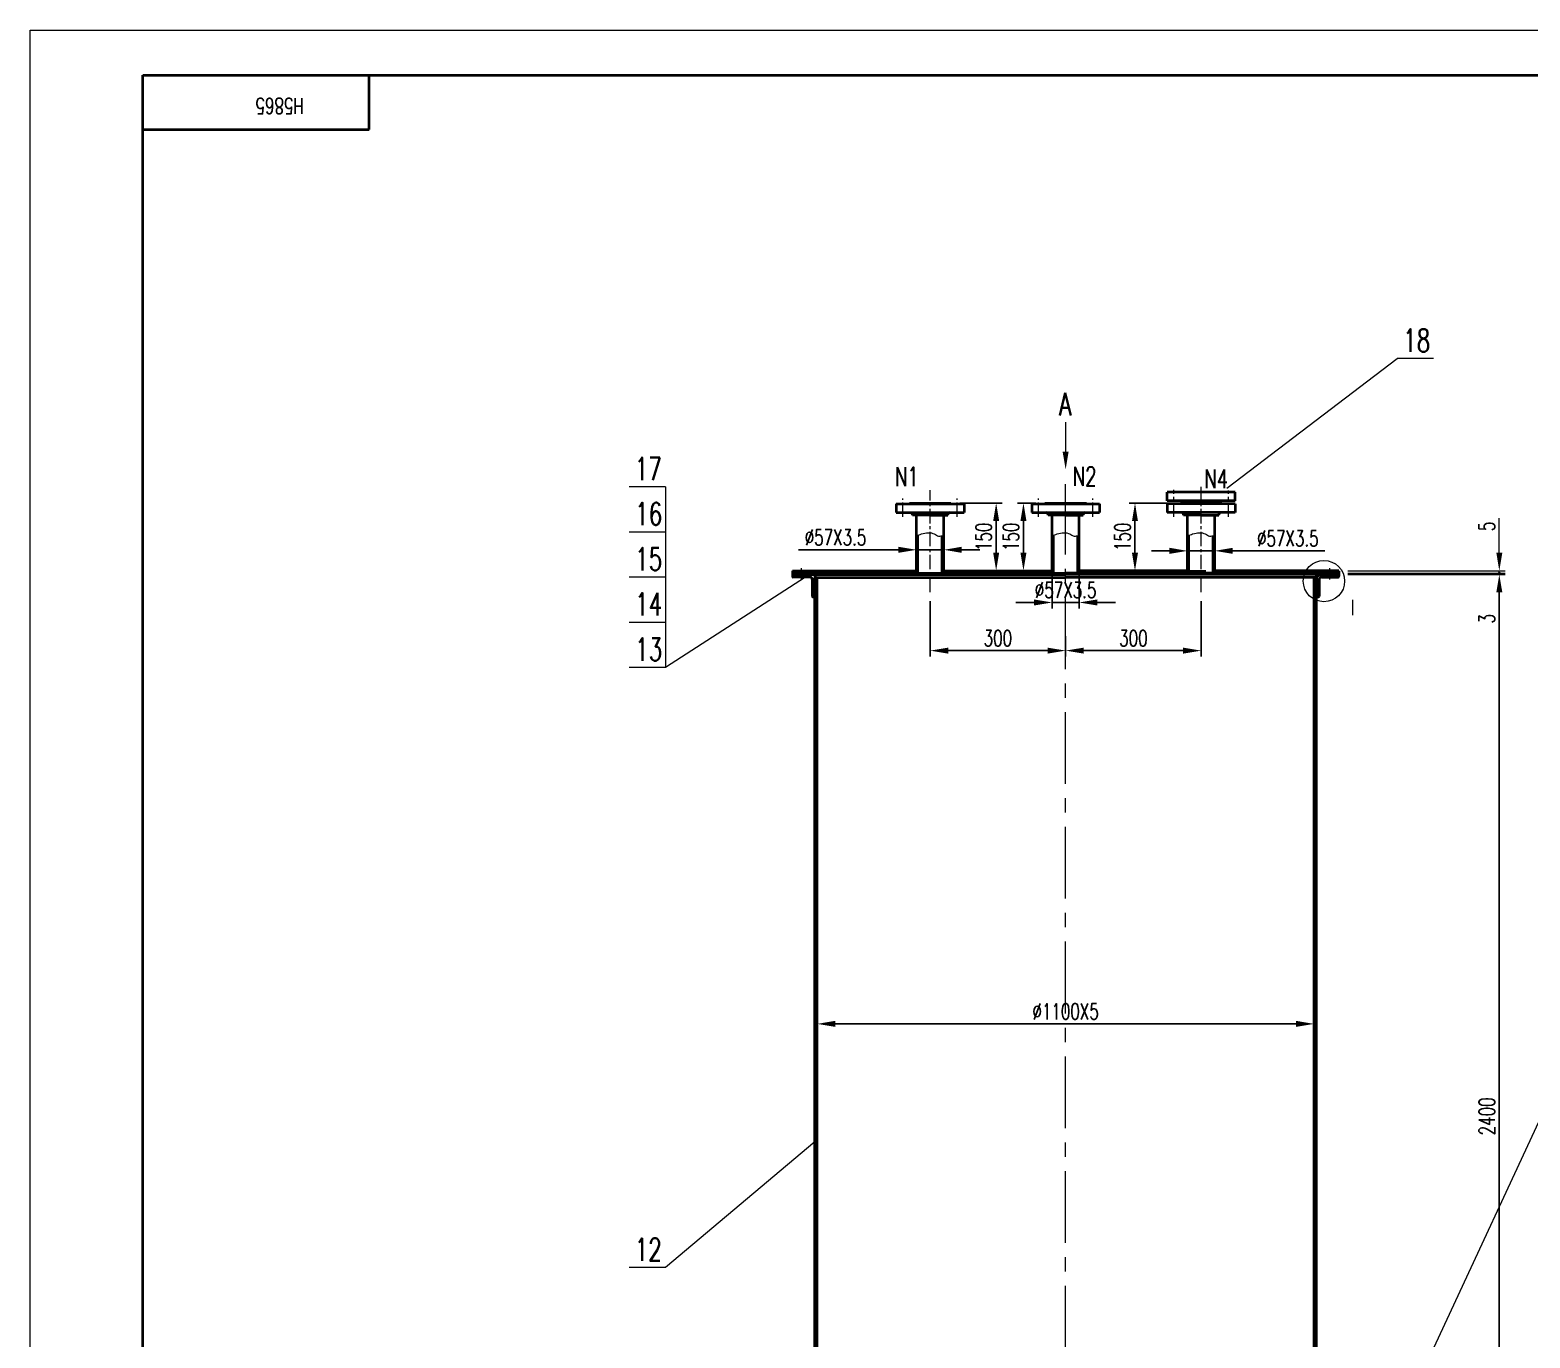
# Model space of a CAD drawing. Extents: x -2383 to 11766, y -3270 to 4351.
# Drawn here: x 3366 to 6686, y -225 to 2670 of the extents above; entities that cross this region are included whole.
import ezdxf

# ---------------------------------------------------------------- set-up
doc = ezdxf.new("R2010")
doc.units = 0
doc.linetypes.add('CENTER', pattern=[50.8, 31.75, -6.35, 6.35, -6.35])
doc.layers.get('0').update_dxf_attribs({"linetype": 'CONTINUOUS', "lineweight": 40})
doc.layers.get('DEFPOINTS').update_dxf_attribs({"linetype": 'CONTINUOUS', "lineweight": 20})
for name, color, linetype, lineweight in [('中线', 1, 'CENTER', 20), ('尺寸线', 6, 'CONTINUOUS', 20), ('文字', 6, 'CONTINUOUS', 20), ('细实线', 3, 'CONTINUOUS', 20), ('细线', 3, 'CONTINUOUS', 20)]:
    doc.layers.add(name, color=color, linetype=linetype, lineweight=lineweight)
doc.styles.add('尺寸', font='romans.shx', dxfattribs={"width": 0.7, "height": 3.5})
doc.styles.add('尺寸-字母', font='romans.shx', dxfattribs={"width": 0.7})
doc.styles.add('文字3-5', font='SIMFANG.TTF', dxfattribs={"width": 0.7, "height": 3.5})
doc.dimstyles.new('尺寸3-5', dxfattribs={"dimtxt": 3.5, "dimasz": 2.5, "dimexe": 1.25, "dimexo": 0.625, "dimgap": 1.5, "dimtad": 1, "dimdec": 0, "dimdsep": 46, "dimtxsty": '尺寸-字母', "dimcen": 2.5, "dimadec": 0, "dimazin": 0, "dimtfac": 1, "dimtdec": 4, "dimtmove": 0, "dimatfit": 3, "dimfxl": 0, "dimtolj": 1, "dimtzin": 0, "dimarcsym": 0})

# ---------------------------------------------------------------- blocks, each defined once
blk = doc.blocks.new('*D8')
at = {"layer": 'DEFPOINTS', "color": 0, "lineweight": 20}
for p in [(5928.2, 1514.7), (5988.5, 1517.3), (5988.5, 1514.7)]:
    blk.add_point(p, dxfattribs=at)
at = {"layer": '尺寸线', "color": 0, "lineweight": -2}
for p, q in [((5928.2, 1534.7), (5928.2, 1530.3)), ((5988.5, 1534.7), (5988.5, 1530.3)), ((5888.2, 1517.3), (5848.2, 1517.3)), ((5928.2, 1517.3), (5988.5, 1517.3)), ((6028.5, 1517.3), (6232, 1517.3))]:
    blk.add_line(p, q, dxfattribs=at)
at = {"layer": '尺寸线', "color": 0, "lineweight": 20}
for points in [[(5888.2, 1524), (5888.2, 1510.6), (5928.2, 1517.3)], [(6028.5, 1524), (6028.5, 1510.6), (5988.5, 1517.3)]]:
    blk.add_solid(points, dxfattribs=at)
at = {"layer": '尺寸线', "color": 0, "lineweight": 20, "insert": (6150.3, 1544.8), "char_height": 35, "attachment_point": 5, "style": '尺寸-字母'}
blk.add_mtext('\\A1;%%c57X3.5', dxfattribs=at)
blk = doc.blocks.new('*D9')
at = {"layer": 'DEFPOINTS', "color": 0, "lineweight": 20}
for p in [(5628.2, 1514.7), (5688.5, 1514.7), (5688.5, 1403)]:
    blk.add_point(p, dxfattribs=at)
at = {"layer": '尺寸线', "color": 0, "lineweight": -2}
for p, q in [((5628.2, 1494.7), (5628.2, 1390)), ((5688.5, 1494.7), (5688.5, 1390)), ((5588.2, 1403), (5548.2, 1403)), ((5628.2, 1403), (5688.5, 1403)), ((5728.5, 1403), (5768.5, 1403))]:
    blk.add_line(p, q, dxfattribs=at)
at = {"layer": '尺寸线', "color": 0, "lineweight": 20}
for points in [[(5588.2, 1409.7), (5588.2, 1396.3), (5628.2, 1403)], [(5728.5, 1409.7), (5728.5, 1396.3), (5688.5, 1403)]]:
    blk.add_solid(points, dxfattribs=at)
at = {"layer": '尺寸线', "color": 0, "lineweight": 20, "insert": (5658.4, 1430.5), "char_height": 35, "attachment_point": 5, "style": '尺寸-字母'}
blk.add_mtext('\\A1;%%c57X3.5', dxfattribs=at)
blk = doc.blocks.new('*D10')
at = {"layer": 'DEFPOINTS', "color": 0, "lineweight": 20}
for p in [(5328.2, 1514.7), (5388.5, 1519.6), (5388.5, 1514.7)]:
    blk.add_point(p, dxfattribs=at)
at = {"layer": '尺寸线', "color": 0, "lineweight": -2}
for p, q in [((5328.2, 1534.7), (5328.2, 1532.6)), ((5388.5, 1534.7), (5388.5, 1532.6)), ((5288.2, 1519.6), (5067.2, 1519.6)), ((5388.5, 1519.6), (5328.2, 1519.6)), ((5428.5, 1519.6), (5468.5, 1519.6))]:
    blk.add_line(p, q, dxfattribs=at)
at = {"layer": '尺寸线', "color": 0, "lineweight": 20}
for points in [[(5288.2, 1526.3), (5288.2, 1512.9), (5328.2, 1519.6)], [(5428.5, 1526.3), (5428.5, 1512.9), (5388.5, 1519.6)]]:
    blk.add_solid(points, dxfattribs=at)
at = {"layer": '尺寸线', "color": 0, "lineweight": 20, "insert": (5149, 1547.1), "char_height": 35, "attachment_point": 5, "style": '尺寸-字母'}
blk.add_mtext('\\A1;%%c57X3.5', dxfattribs=at)
blk = doc.blocks.new('*D14')
at = {"layer": 'DEFPOINTS', "color": 0, "lineweight": 20}
for p in [(6263.4, 1465.2), (6618.4, 1465.2), (6233.4, -934.8)]:
    blk.add_point(p, dxfattribs=at)
at = {"layer": '尺寸线', "color": 0, "lineweight": -2}
for p, q in [((6283.4, 1465.2), (6631.4, 1465.2)), ((6618.4, -894.8), (6618.4, 1425.2)), ((6253.4, -934.8), (6631.4, -934.8))]:
    blk.add_line(p, q, dxfattribs=at)
at = {"layer": '尺寸线', "color": 0, "lineweight": 20}
for points in [[(6611.8, 1425.2), (6625.1, 1425.2), (6618.4, 1465.2)], [(6611.8, -894.8), (6625.1, -894.8), (6618.4, -934.8)]]:
    blk.add_solid(points, dxfattribs=at)
at = {"layer": '尺寸线', "color": 0, "lineweight": 20, "insert": (6590.9, 265.2), "char_height": 35, "attachment_point": 5, "rotation": 90, "style": '尺寸-字母'}
blk.add_mtext('\\A1;2400', dxfattribs=at)
blk = doc.blocks.new('*D15')
at = {"layer": 'DEFPOINTS', "color": 0, "lineweight": 20}
for p in [(6004.4, 1623.2), (5811.9, 1473.2), (5988.5, 1473.2)]:
    blk.add_point(p, dxfattribs=at)
at = {"layer": '尺寸线', "color": 0, "lineweight": -2}
for p, q in [((5984.4, 1623.2), (5798.9, 1623.2)), ((5811.9, 1583.2), (5811.9, 1513.2)), ((5968.5, 1473.2), (5798.9, 1473.2))]:
    blk.add_line(p, q, dxfattribs=at)
at = {"layer": '尺寸线', "color": 0, "lineweight": 20}
for points in [[(5805.2, 1583.2), (5818.5, 1583.2), (5811.9, 1623.2)], [(5805.2, 1513.2), (5818.5, 1513.2), (5811.9, 1473.2)]]:
    blk.add_solid(points, dxfattribs=at)
at = {"layer": '尺寸线', "color": 0, "lineweight": 20, "insert": (5784.4, 1548.2), "char_height": 35, "attachment_point": 5, "rotation": 90, "style": '尺寸-字母'}
blk.add_mtext('\\A1;150', dxfattribs=at)
blk = doc.blocks.new('*D17')
at = {"layer": 'DEFPOINTS', "color": 0, "lineweight": 20}
for p in [(5612.4, 1623.2), (5565, 1473.2), (5628.2, 1473.2)]:
    blk.add_point(p, dxfattribs=at)
at = {"layer": '尺寸线', "color": 0, "lineweight": -2}
for p, q in [((5592.4, 1623.2), (5552, 1623.2)), ((5565, 1583.2), (5565, 1513.2)), ((5608.2, 1473.2), (5552, 1473.2))]:
    blk.add_line(p, q, dxfattribs=at)
at = {"layer": '尺寸线', "color": 0, "lineweight": 20}
for points in [[(5558.3, 1583.2), (5571.6, 1583.2), (5565, 1623.2)], [(5558.3, 1513.2), (5571.6, 1513.2), (5565, 1473.2)]]:
    blk.add_solid(points, dxfattribs=at)
at = {"layer": '尺寸线', "color": 0, "lineweight": 20, "insert": (5537.5, 1548.2), "char_height": 35, "attachment_point": 5, "rotation": 90, "style": '尺寸-字母'}
blk.add_mtext('\\A1;150', dxfattribs=at)
blk = doc.blocks.new('*D18')
at = {"layer": 'DEFPOINTS', "color": 0, "lineweight": 20}
for p in [(5404.4, 1623.2), (5388.5, 1473.2), (5504.6, 1473.2)]:
    blk.add_point(p, dxfattribs=at)
at = {"layer": '尺寸线', "color": 0, "lineweight": -2}
for p, q in [((5424.4, 1623.2), (5517.6, 1623.2)), ((5504.6, 1583.2), (5504.6, 1513.2)), ((5408.5, 1473.2), (5517.6, 1473.2))]:
    blk.add_line(p, q, dxfattribs=at)
at = {"layer": '尺寸线', "color": 0, "lineweight": 20}
for points in [[(5497.9, 1583.2), (5511.2, 1583.2), (5504.6, 1623.2)], [(5497.9, 1513.2), (5511.2, 1513.2), (5504.6, 1473.2)]]:
    blk.add_solid(points, dxfattribs=at)
at = {"layer": '尺寸线', "color": 0, "lineweight": 20, "insert": (5477.1, 1548.2), "char_height": 35, "attachment_point": 5, "rotation": 90, "style": '尺寸-字母'}
blk.add_mtext('\\A1;150', dxfattribs=at)
blk = doc.blocks.new('*D29')
at = {"layer": 'DEFPOINTS', "color": 0, "lineweight": 20}
for p in [(5108.4, 528.4), (6208.4, 523.9), (5108.4, 470)]:
    blk.add_point(p, dxfattribs=at)
at = {"layer": '尺寸线', "color": 0, "lineweight": -2}
for p, q in [((5108.4, 508.4), (5108.4, 457)), ((6208.4, 503.9), (6208.4, 457)), ((6168.4, 470), (5148.4, 470))]:
    blk.add_line(p, q, dxfattribs=at)
at = {"layer": '尺寸线', "color": 0, "lineweight": 20}
for points in [[(5148.4, 476.7), (5148.4, 463.4), (5108.4, 470)], [(6168.4, 476.7), (6168.4, 463.4), (6208.4, 470)]]:
    blk.add_solid(points, dxfattribs=at)
at = {"layer": '尺寸线', "color": 0, "lineweight": 20, "insert": (5658.4, 497.5), "char_height": 35, "attachment_point": 5, "style": '尺寸-字母'}
blk.add_mtext('\\A1;%%C1100X5', dxfattribs=at)
blk = doc.blocks.new('*D34')
at = {"layer": 'DEFPOINTS', "color": 0, "lineweight": 20}
for p in [(5958.4, 1425.8), (5658.4, 1348.5), (5958.4, 1296.4)]:
    blk.add_point(p, dxfattribs=at)
at = {"layer": '尺寸线', "color": 0, "lineweight": -2}
for p, q in [((5958.4, 1405.8), (5958.4, 1283.4)), ((5658.4, 1328.5), (5658.4, 1283.4)), ((5698.4, 1296.4), (5918.4, 1296.4))]:
    blk.add_line(p, q, dxfattribs=at)
at = {"layer": '尺寸线', "color": 0, "lineweight": 20}
for points in [[(5698.4, 1303), (5698.4, 1289.7), (5658.4, 1296.4)], [(5918.4, 1303), (5918.4, 1289.7), (5958.4, 1296.4)]]:
    blk.add_solid(points, dxfattribs=at)
at = {"layer": '尺寸线', "color": 0, "lineweight": 20, "insert": (5808.4, 1323.9), "char_height": 35, "attachment_point": 5, "style": '尺寸-字母'}
blk.add_mtext('\\A1;300', dxfattribs=at)
blk = doc.blocks.new('*D35')
at = {"layer": 'DEFPOINTS', "color": 0, "lineweight": 20}
for p in [(5358.4, 1425.8), (5658.4, 1342.2), (5358.4, 1296.4)]:
    blk.add_point(p, dxfattribs=at)
at = {"layer": '尺寸线', "color": 0, "lineweight": -2}
for p, q in [((5358.4, 1405.8), (5358.4, 1283.4)), ((5618.4, 1296.4), (5398.4, 1296.4)), ((5658.4, 1322.2), (5658.4, 1283.4))]:
    blk.add_line(p, q, dxfattribs=at)
at = {"layer": '尺寸线', "color": 0, "lineweight": 20}
for points in [[(5398.4, 1303), (5398.4, 1289.7), (5358.4, 1296.4)], [(5618.4, 1303), (5618.4, 1289.7), (5658.4, 1296.4)]]:
    blk.add_solid(points, dxfattribs=at)
at = {"layer": '尺寸线', "color": 0, "lineweight": 20, "insert": (5508.4, 1323.9), "char_height": 35, "attachment_point": 5, "style": '尺寸-字母'}
blk.add_mtext('\\A1;300', dxfattribs=at)

msp = doc.modelspace()

# ---------------------------------------------------------------- hatches: boundary and pattern name
at = {"layer": '细实线', "lineweight": 20}
h = msp.add_hatch(dxfattribs=at)
h.set_pattern_fill('ANSI31', color=256, scale=2, angle=270, style=0)
edge = h.paths.add_edge_path()
edge.add_spline(control_points=[(5388.5, 1552), (5387.5, 1551.7), (5386.4, 1551.3), (5385.3, 1551)], knot_values=[78.593058, 78.593058, 78.593058, 78.593058, 81.63283, 81.63283, 81.63283, 81.63283], degree=3, periodic=0)
edge.add_line((5385.3, 1551), (5385.3, 1468.2))
edge.add_line((5385.3, 1468.2), (5388.5, 1468.2))
edge.add_line((5388.5, 1468.2), (5388.5, 1552))
edge = h.paths.add_edge_path()
edge.add_line((5328.2, 1468.2), (5331.4, 1468.2))
edge.add_line((5331.4, 1468.2), (5331.4, 1551.8))
edge.add_spline(control_points=[(5331.4, 1551.8), (5330.3, 1551.5), (5329.3, 1551.2), (5328.2, 1551)], knot_values=[21.130795, 21.130795, 21.130795, 21.130795, 24.274807, 24.274807, 24.274807, 24.274807], degree=3, periodic=0)
edge.add_line((5328.2, 1551), (5328.2, 1468.2))
h = msp.add_hatch(dxfattribs=at)
h.set_pattern_fill('ANSI31', color=256, scale=2, angle=270, style=0)
h.set_pattern_definition([(315, (300, 0), (4.490128, 4.490128), [])])
edge = h.paths.add_edge_path()
edge.add_spline(control_points=[(5688.5, 1552), (5687.5, 1551.7), (5686.4, 1551.3), (5685.3, 1551)], knot_values=[78.593058, 78.593058, 78.593058, 78.593058, 81.63283, 81.63283, 81.63283, 81.63283], degree=3, periodic=0)
edge.add_line((5685.3, 1551), (5685.3, 1468.2))
edge.add_line((5685.3, 1468.2), (5688.5, 1468.2))
edge.add_line((5688.5, 1468.2), (5688.5, 1552))
edge = h.paths.add_edge_path()
edge.add_line((5628.2, 1468.2), (5631.4, 1468.2))
edge.add_line((5631.4, 1468.2), (5631.4, 1551.8))
edge.add_spline(control_points=[(5631.4, 1551.8), (5630.3, 1551.5), (5629.3, 1551.2), (5628.2, 1551)], knot_values=[21.130795, 21.130795, 21.130795, 21.130795, 24.274807, 24.274807, 24.274807, 24.274807], degree=3, periodic=0)
edge.add_line((5628.2, 1551), (5628.2, 1468.2))
h = msp.add_hatch(dxfattribs=at)
h.set_pattern_fill('ANSI31', color=256, scale=2, angle=270, style=0)
h.set_pattern_definition([(315, (600, 3e-12), (4.490128, 4.490128), [])])
edge = h.paths.add_edge_path()
edge.add_spline(control_points=[(5988.5, 1552), (5987.5, 1551.7), (5986.4, 1551.3), (5985.3, 1551)], knot_values=[78.593058, 78.593058, 78.593058, 78.593058, 81.63283, 81.63283, 81.63283, 81.63283], degree=3, periodic=0)
edge.add_line((5985.3, 1551), (5985.3, 1468.2))
edge.add_line((5985.3, 1468.2), (5988.5, 1468.2))
edge.add_line((5988.5, 1468.2), (5988.5, 1552))
edge = h.paths.add_edge_path()
edge.add_line((5928.2, 1468.2), (5931.4, 1468.2))
edge.add_line((5931.4, 1468.2), (5931.4, 1551.8))
edge.add_spline(control_points=[(5931.4, 1551.8), (5930.3, 1551.5), (5929.3, 1551.2), (5928.2, 1551)], knot_values=[21.130795, 21.130795, 21.130795, 21.130795, 24.274807, 24.274807, 24.274807, 24.274807], degree=3, periodic=0)
edge.add_line((5928.2, 1551), (5928.2, 1468.2))
h = msp.add_hatch(dxfattribs=at)
h.set_pattern_fill('ANSI31', color=256, scale=2, style=0)
h.paths.add_polyline_path([(5073.4, 1473.2), (5073.4, 1468.2), (5053.4, 1468.2), (5053.4, 1473.2)])
h.paths.add_polyline_path([(5328.2, 1473.2), (5328.2, 1468.2), (5073.4, 1468.2), (5073.4, 1473.2)])
h = msp.add_hatch(dxfattribs=at)
h.set_pattern_fill('ANSI37', color=256, scale=0.5, style=0)
h.set_pattern_definition([(135, (12143.0179, 481.582), (1.122532, 1.122532), []), (45, (12143.0179, 481.582), (1.122532, -1.122532), [])])
h.paths.add_polyline_path([(5053.4, 1468.2), (5103.4, 1468.2), (5103.4, 1465.2), (5053.4, 1465.2)])
h = msp.add_hatch(dxfattribs=at)
h.set_pattern_fill('ANSI31', color=256, scale=2, angle=270, style=0)
h.paths.add_polyline_path([(5055.4, 1459.2, -0.414214), (5053.4, 1461.2), (5053.4, 1465.2), (5073.4, 1465.2), (5073.4, 1459.2)])
h.paths.add_polyline_path([(5073.4, 1459.2), (5073.4, 1465.2), (5103.4, 1465.2), (5103.4, 1415.2), (5099.4, 1415.2, -0.414214), (5097.4, 1417.2), (5097.4, 1453.7, 0.414214), (5091.9, 1459.2)])
h = msp.add_hatch(dxfattribs=at)
h.set_pattern_fill('ANSI37', color=256, scale=0.1, style=0)
h.set_pattern_definition([(135, (12143.01787, 481.58193), (0.224506403, 0.224506403), []), (45, (12143.01787, 481.58193), (0.224506403, -0.224506403), [])])
h.paths.add_polyline_path([(5108.4, 1458.2), (5103.4, 1458.2), (5103.4, 1463.2)])
h = msp.add_hatch(dxfattribs=at)
h.set_pattern_fill('ANSI31', color=256, scale=2, style=0)
h.paths.add_polyline_path([(5628.2, 1473.2), (5628.2, 1468.2), (5388.5, 1468.2), (5388.5, 1473.2)])
h = msp.add_hatch(dxfattribs=at)
h.set_pattern_fill('ANSI31', color=256, scale=2, style=0)
h.paths.add_polyline_path([(5688.5, 1473.2), (5688.5, 1468.2), (5928.2, 1468.2), (5928.2, 1473.2)])
h = msp.add_hatch(dxfattribs=at)
h.set_pattern_fill('ANSI31', color=256, scale=2, style=0)
h.paths.add_polyline_path([(6243.4, 1473.2), (6243.4, 1468.2), (6263.4, 1468.2), (6263.4, 1473.2)])
h.paths.add_polyline_path([(5988.5, 1473.2), (5988.5, 1468.2), (6243.4, 1468.2), (6243.4, 1473.2)])
h = msp.add_hatch(dxfattribs=at)
h.set_pattern_fill('ANSI37', color=256, scale=0.1, style=0)
h.set_pattern_definition([(45, (-826.2724, 481.58193), (-0.224506403, 0.224506403), []), (135, (-826.2724, 481.58193), (-0.224506403, -0.224506403), [])])
h.paths.add_polyline_path([(6208.4, 1458.2), (6213.4, 1458.2), (6213.4, 1463.2)])
h = msp.add_hatch(dxfattribs=at)
h.set_pattern_fill('ANSI37', color=256, scale=0.5, style=0)
h.set_pattern_definition([(45, (-826.2724, 481.582), (-1.122532, 1.122532), []), (135, (-826.2724, 481.582), (-1.122532, -1.122532), [])])
h.paths.add_polyline_path([(6263.4, 1465.2), (6263.4, 1468.2), (6213.4, 1468.2), (6213.4, 1465.2)])
h = msp.add_hatch(dxfattribs=at)
h.set_pattern_fill('ANSI31', color=256, scale=2, angle=270, style=0)
h.paths.add_polyline_path([(6261.4, 1459.2, 0.414214), (6263.4, 1461.2), (6263.4, 1465.2), (6243.4, 1465.2), (6243.4, 1459.2)])
h.paths.add_polyline_path([(6243.4, 1459.2), (6243.4, 1465.2), (6213.4, 1465.2), (6213.4, 1415.2), (6217.4, 1415.2, 0.414214), (6219.4, 1417.2), (6219.4, 1453.7, -0.414214), (6224.9, 1459.2)])
h = msp.add_hatch(dxfattribs=at)
h.set_pattern_fill('ANSI31', color=256, scale=2, style=0)
h.paths.add_polyline_path([(5108.4, 1086.5), (5103.4, 1086.5), (5103.4, 1458.2), (5108.4, 1458.2)])
h = msp.add_hatch(dxfattribs=at)
h.set_pattern_fill('ANSI31', color=256, scale=2, style=0)
h.paths.add_polyline_path([(6208.4, 1086.5), (6213.4, 1086.5), (6213.4, 1458.2), (6208.4, 1458.2)])
h = msp.add_hatch(dxfattribs=at)
h.set_pattern_fill('ANSI31', color=256, scale=2, style=0)
h.paths.add_polyline_path([(5103.4, 1086.5), (5108.4, 1086.5), (5108.4, 77.2), (5103.4, 77.2)])
h = msp.add_hatch(dxfattribs=at)
h.set_pattern_fill('ANSI31', color=256, scale=2, style=0)
h.paths.add_polyline_path([(6213.4, 1086.5), (6208.4, 1086.5), (6208.4, 77.2), (6213.4, 77.2)])
h = msp.add_hatch(dxfattribs=at)
h.set_pattern_fill('ANSI31', color=256, scale=2, style=0)
h.paths.add_polyline_path([(5108.4, 77.2), (5103.4, 77.2), (5103.4, -560.7), (5108.4, -560.7)])
h = msp.add_hatch(dxfattribs=at)
h.set_pattern_fill('ANSI31', color=256, scale=2, style=0)
h.paths.add_polyline_path([(6208.4, -571.4), (6213.4, -571.4), (6213.4, 77.2), (6208.4, 77.2)])

# ---------------------------------------------------------------- linework, layer by layer
at = {"lineweight": 40}
for p, q in [((3615.8, 2570.4), (11665.8, 2570.4)), ((3615.8, -3169.6), (3615.8, 2570.4)), ((4116.6, 2450.4), (4116.6, 2570.4)), ((3615.8, 2450.4), (4116.6, 2450.4)), ((5883.4, 1627.8), (5883.4, 1647.3)), ((5915.4, 1647.3), (5883.4, 1647.3)), ((5912.4, 1627.8), (5883.4, 1627.8)), ((6033.4, 1627.8), (5912.4, 1627.8)), ((5912.4, 1627.8), (5912.4, 1626.2)), ((6033.4, 1647.3), (5915.4, 1647.3)), ((6004.4, 1627.8), (6004.4, 1626.2)), ((6033.4, 1627.8), (6033.4, 1647.3)), ((5283.4, 1621.6), (5404.4, 1621.6)), ((5283.4, 1621.6), (5283.4, 1602.1)), ((5283.4, 1602.1), (5401.4, 1602.1)), ((5312.4, 1623.2), (5404.4, 1623.2)), ((5312.4, 1621.6), (5312.4, 1623.2)), ((5319.4, 1596.6), (5319.4, 1598.1)), ((5358.4, 1596.6), (5319.4, 1596.6)), ((5328.2, 1468.2), (5328.2, 1596.6)), ((5358.4, 1596.6), (5397.4, 1596.6)), ((5388.5, 1468.2), (5388.5, 1596.6)), ((5397.4, 1596.6), (5397.4, 1598.1)), ((5401.4, 1602.1), (5433.4, 1602.1)), ((5404.4, 1621.6), (5404.4, 1623.2)), ((5404.4, 1621.6), (5433.4, 1621.6)), ((5433.4, 1621.6), (5433.4, 1602.1)), ((5583.4, 1621.6), (5704.4, 1621.6)), ((5583.4, 1621.6), (5583.4, 1602.1)), ((5583.4, 1602.1), (5701.4, 1602.1)), ((5612.4, 1623.2), (5704.4, 1623.2)), ((5612.4, 1621.6), (5612.4, 1623.2)), ((5619.4, 1596.6), (5619.4, 1598.1)), ((5658.4, 1596.6), (5619.4, 1596.6)), ((5628.2, 1468.2), (5628.2, 1596.6)), ((5658.4, 1596.6), (5697.4, 1596.6)), ((5688.5, 1468.2), (5688.5, 1596.6)), ((5697.4, 1596.6), (5697.4, 1598.1)), ((5701.4, 1602.1), (5733.4, 1602.1)), ((5704.4, 1621.6), (5704.4, 1623.2)), ((5704.4, 1621.6), (5733.4, 1621.6)), ((5733.4, 1621.6), (5733.4, 1602.1)), ((5912.4, 1621.6), (5883.4, 1621.6)), ((5883.4, 1621.6), (5883.4, 1602.1)), ((5915.4, 1602.1), (5883.4, 1602.1)), ((6004.4, 1626.2), (5912.4, 1626.2)), ((6004.4, 1623.2), (5912.4, 1623.2)), ((5912.4, 1621.6), (5912.4, 1623.2)), ((6033.4, 1621.6), (5912.4, 1621.6)), ((6033.4, 1602.1), (5915.4, 1602.1)), ((5919.4, 1596.6), (5919.4, 1598.1)), ((5958.4, 1596.6), (5919.4, 1596.6)), ((5928.2, 1468.2), (5928.2, 1596.6)), ((5958.4, 1596.6), (5997.4, 1596.6)), ((5988.5, 1468.2), (5988.5, 1596.6)), ((5997.4, 1596.6), (5997.4, 1598.1)), ((6004.4, 1621.6), (6004.4, 1623.2)), ((6033.4, 1621.6), (6033.4, 1602.1)), ((5331.4, 1468.2), (5331.4, 1551.8)), ((5385.3, 1468.2), (5385.3, 1551)), ((5631.4, 1468.2), (5631.4, 1551.8)), ((5685.3, 1468.2), (5685.3, 1551)), ((5931.4, 1468.2), (5931.4, 1551.8)), ((5985.3, 1468.2), (5985.3, 1551)), ((5053.4, 1473.2), (5053.4, 1461.2)), ((5053.4, 1473.2), (5328.2, 1473.2)), ((5053.4, 1468.2), (5658.4, 1468.2)), ((5103.4, 1465.2), (5053.4, 1465.2)), ((5053.4, 1465.2), (5658.4, 1465.2)), ((5103.4, 1468.2), (5103.4, 1415.2)), ((5388.5, 1473.2), (5628.2, 1473.2)), ((6263.4, 1468.2), (5658.4, 1468.2)), ((6263.4, 1465.2), (5658.4, 1465.2)), ((5928.2, 1473.2), (5688.5, 1473.2)), ((6263.4, 1473.2), (5988.5, 1473.2)), ((6213.4, -568), (6213.4, 1468.2)), ((6213.4, 1465.2), (6263.4, 1465.2)), ((6213.4, 1465.2), (6213.4, 1415.2)), ((6263.4, 1473.2), (6263.4, 1461.2)), ((5091.9, 1459.2), (5055.4, 1459.2)), ((5097.4, 1453.7), (5097.4, 1417.2)), ((5103.4, 1458.2), (5658.4, 1458.2)), ((5103.4, -560.7), (5103.4, 1440.2)), ((5108.4, -959.8), (5108.4, 1458.2)), ((6213.4, 1458.2), (5658.4, 1458.2)), ((6208.4, -959.8), (6208.4, 1458.2)), ((6219.4, 1453.7), (6219.4, 1417.2)), ((6224.9, 1459.2), (6261.4, 1459.2)), ((5103.4, 1415.2), (5099.4, 1415.2)), ((6213.4, 1415.2), (6217.4, 1415.2))]:
    msp.add_line(p, q, dxfattribs=at)
at = {"lineweight": 20}
for radius in [1.89, 1.61, 1.22, 0.83]:
    msp.add_circle((6618.4, 1468.2), radius, dxfattribs=at)
at = {"lineweight": 40}
for centre, radius, start, end in [((5315.4, 1598.1), 4, 0, 90), ((5401.4, 1598.1), 4, 90, 180), ((5615.4, 1598.1), 4, 0, 90), ((5701.4, 1598.1), 4, 90, 180), ((5915.4, 1598.1), 4, 360, 90), ((6001.4, 1598.1), 4, 90, 180), ((5055.4, 1461.2), 2, 180, 270), ((6261.4, 1461.2), 2, 270, 0), ((5091.9, 1453.7), 5.5, 0, 90), ((6224.9, 1453.7), 5.5, 90, 180), ((5099.4, 1417.2), 2, 180, 270), ((6217.4, 1417.2), 2, 270, 360)]:
    msp.add_arc(centre, radius, start, end, dxfattribs=at)
at = {"layer": '中线', "linetype": 'CENTER', "lineweight": 20, "ltscale": 5}
msp.add_line((5658.4, -1284.7), (5658.4, 1665), dxfattribs=at)
at = {"layer": '中线', "lineweight": 20}
for p, q in [((5298.1, 1592.5), (5298.1, 1632.9)), ((5358.4, 1425.8), (5358.4, 1651.9)), ((5418.6, 1592.5), (5418.6, 1632.9)), ((5598.1, 1592.5), (5598.1, 1632.9)), ((5718.6, 1592.5), (5718.6, 1632.9)), ((5898.1, 1592.5), (5898.1, 1652.1)), ((5958.4, 1425.8), (5958.4, 1659)), ((6018.6, 1592.5), (6018.6, 1650.9))]:
    msp.add_line(p, q, dxfattribs=at)
at = {"layer": '中线', "linetype": 'CENTER', "lineweight": 20}
for p, q in [((5073.4, 1453.7), (5073.4, 1478.6)), ((6243.4, 1453.7), (6243.4, 1478.6))]:
    msp.add_line(p, q, dxfattribs=at)
at = {"layer": '尺寸线', "lineweight": 20}
for p, q in [((5658.4, 1802.4), (5658.4, 1737.1)), ((6618.4, 1513.2), (6618.4, 1589.5)), ((6618.4, 1508.2), (6618.4, 1548.2)), ((6283.4, 1473.2), (6631.4, 1473.2)), ((6283.4, 1468.2), (6631.4, 1468.2)), ((6283.4, 1468.2), (6631.4, 1468.2)), ((6283.4, 1465.2), (6631.4, 1465.2)), ((6618.4, 1468.2), (6618.4, 1473.2)), ((6618.4, 1468.2), (6618.4, 1465.2)), ((6618.4, 1428.2), (6618.4, 1388.2)), ((6618.4, 1425.2), (6618.4, 1348.8))]:
    msp.add_line(p, q, dxfattribs=at)
for points in [[(5651.7, 1737.1), (5665, 1737.1), (5658.4, 1697.1)], [(6611.8, 1513.2), (6625.1, 1513.2), (6618.4, 1473.2)], [(6611.8, 1425.2), (6625.1, 1425.2), (6618.4, 1465.2)]]:
    msp.add_solid(points, dxfattribs=at)
at = {"layer": '细实线', "lineweight": 20}
for p, q in [((6015.4, 1655.7), (6392.6, 1943.2)), ((6472.6, 1943.2), (6392.6, 1943.2)), ((4772.4, 1659), (4692.4, 1659)), ((4772.4, 1659), (4692.4, 1659)), ((4772.4, 1659), (4772.4, 1259)), ((4772.4, 1559), (4692.4, 1559)), ((4772.4, 1559), (4692.4, 1559)), ((4772.4, 1459), (4692.4, 1459)), ((4772.4, 1459), (4692.4, 1459)), ((5082.3, 1459.2), (4772.4, 1259)), ((4772.4, 1359), (4692.4, 1359)), ((4772.4, 1359), (4692.4, 1359)), ((4772.4, 1259), (4692.4, 1259)), ((6335.2, -545.1), (6851.2, 566.8)), ((5103.4, 209.1), (4772.4, -69.7)), ((4772.4, -69.7), (4692.4, -69.7))]:
    msp.add_line(p, q, dxfattribs=at)
msp.add_circle((6230.2, 1450.4), 45.8, dxfattribs=at)
for points in [[(5328.2, 1551), (5331.8, 1551.8), (5345.8, 1557.6), (5362.9, 1559.3), (5376.9, 1548.1), (5384.7, 1550.9), (5388.5, 1552)], [(5628.2, 1551), (5631.8, 1551.8), (5645.8, 1557.6), (5662.9, 1559.3), (5676.9, 1548.1), (5684.7, 1550.9), (5688.5, 1552)], [(5928.2, 1551), (5931.8, 1551.8), (5945.8, 1557.6), (5962.9, 1559.3), (5976.9, 1548.1), (5984.7, 1550.9), (5988.5, 1552)]]:
    msp.add_open_spline(points, degree=3, knots=[21.130795, 21.130795, 21.130795, 21.130795, 31.952673, 59.969942, 70.629887, 81.63283, 81.63283, 81.63283, 81.63283], dxfattribs=at)
at = {"layer": '细线', "color": 3, "lineweight": 20}
for p, q in [((3365.8, 2670.4), (11765.8, 2670.4)), ((3365.8, -3269.6), (3365.8, 2670.4))]:
    msp.add_line(p, q, dxfattribs=at)

# ---------------------------------------------------------------- texts
at = {"layer": '尺寸线', "lineweight": 20, "char_height": 35, "attachment_point": 5, "rotation": 90, "style": '尺寸-字母'}
for s, insert in [('\\A1;5', (6590.9, 1571.3)), ('\\A1;3', (6590.9, 1367))]:
    msp.add_mtext(s, dxfattribs=dict(at, insert=insert))
at = {"layer": '文字', "lineweight": 20, "insert": (3972, 2484.8), "char_height": 35, "attachment_point": 1, "rotation": 180, "style": '尺寸-字母'}
msp.add_mtext('H5865', dxfattribs=at)
at = {"layer": '文字', "lineweight": 20, "ltscale": 0.6, "char_height": 50, "attachment_point": 1, "style": '文字3-5'}
for s, insert in [('{\\Fromans.shx|c0;18}', (6405.6, 2008.2)), ('{\\Fromans.shx|c0;A}', (5644.2, 1866.9)), ('{\\Fromans.shx|c0;17}', (4704.3, 1724.1)), ('{\\Fromans.shx|c0;16}', (4705.5, 1624.1)), ('{\\Fromans.shx|c0;15}', (4705.5, 1524.1)), ('{\\Fromans.shx|c0;14}', (4705.5, 1424.1)), ('{\\Fromans.shx|c0;13}', (4705.5, 1324.1)), ('{\\Fromans.shx|c0;12}', (4704.3, -4.7))]:
    msp.add_mtext(s, dxfattribs=dict(at, insert=insert))
at = {"layer": '文字', "lineweight": 20, "char_height": 42, "attachment_point": 1, "style": '尺寸-字母'}
for s, insert in [('N1', (5280.2, 1702.7)), ('N2', (5674, 1703.2)), ('N4', (5965, 1697.7))]:
    msp.add_mtext(s, dxfattribs=dict(at, insert=insert))
at = {"layer": '文字', "lineweight": 20, "insert": (6276.9, 1409.6), "char_height": 35, "width": 810, "attachment_point": 1, "style": '尺寸'}
msp.add_mtext('{\\fSimSun|b0|i0|c134|p54;Ⅰ}', dxfattribs=at)

# ---------------------------------------------------------------- dimensions: what is measured, and where the dimension line sits
at = {"layer": '尺寸线', "lineweight": 20}
for base, p1, p2, picture, middle in [((5504.6, 1473.2), (5404.4, 1623.2), (5388.5, 1473.2), '*D18', (5477.1, 1548.2)), ((5811.9, 1473.2), (6004.4, 1623.2), (5988.5, 1473.2), '*D15', (5784.4, 1548.2)), ((6618.4, 1465.2), (6233.4, -934.8), (6263.4, 1465.2), '*D14', (6590.9, 265.2))]:
    dim = msp.add_linear_dim(base=base, p1=p1, p2=p2, angle=90, dimstyle='尺寸3-5', override={"dimtxt": 35, "dimasz": 40, "dimexe": 13, "dimexo": 20, "dimgap": 10, "dimzin": 0, "dimtfac": 5, "dimtdec": 0, "dimatfit": 1}, dxfattribs=at)
    dim.commit()
    dim.dimension.update_dxf_attribs({"geometry": picture, "text_midpoint": middle})
dim = msp.add_linear_dim(base=(5565, 1473.2), p1=(5612.4, 1623.2), p2=(5628.2, 1473.2), angle=90, dimstyle='尺寸3-5', override={"dimtxt": 35, "dimasz": 40, "dimexe": 13, "dimexo": 20, "dimgap": 10, "dimzin": 0, "dimtfac": 5, "dimtdec": 0, "dimatfit": 1}, dxfattribs=at)
dim.commit()
dim.dimension.update_dxf_attribs({"geometry": '*D17', "text_midpoint": (5565, 1548.2), "dimtype": 160})
for base, p1, p2, picture, middle in [((5388.5, 1519.6), (5328.2, 1514.7), (5388.5, 1514.7), '*D10', (5149, 1519.6)), ((5688.5, 1403), (5628.2, 1514.7), (5688.5, 1514.7), '*D9', (5658.4, 1403))]:
    dim = msp.add_linear_dim(base=base, p1=p1, p2=p2, text='%%c57X3.5', dimstyle='尺寸3-5', override={"dimtxt": 35, "dimasz": 40, "dimexe": 13, "dimexo": 20, "dimgap": 10, "dimzin": 0, "dimtfac": 5, "dimtdec": 0, "dimtofl": 1, "dimatfit": 1}, dxfattribs=at)
    dim.commit()
    dim.dimension.update_dxf_attribs({"geometry": picture, "text_midpoint": middle, "dimtype": 160})
for base, p1, p2, text, override, picture, middle in [((5988.5, 1517.3), (5928.2, 1514.7), (5988.5, 1514.7), '%%c57X3.5', {"dimtxt": 35, "dimasz": 40, "dimexe": 13, "dimexo": 20, "dimgap": 10, "dimzin": 0, "dimtfac": 5, "dimtdec": 0, "dimtofl": 1, "dimatfit": 1}, '*D8', (6150.3, 1544.8)), ((5108.4, 470), (6208.4, 523.9), (5108.4, 528.4), '%%C1100X5', {"dimtxt": 35, "dimasz": 40, "dimexe": 13, "dimexo": 20, "dimgap": 10, "dimzin": 0, "dimtfac": 5, "dimtdec": 0, "dimatfit": 1}, '*D29', (5658.4, 497.5))]:
    dim = msp.add_linear_dim(base=base, p1=p1, p2=p2, text=text, dimstyle='尺寸3-5', override=override, dxfattribs=at)
    dim.commit()
    dim.dimension.update_dxf_attribs({"geometry": picture, "text_midpoint": middle})
for base, p1, p2, picture, middle in [((5358.4, 1296.4), (5658.4, 1342.2), (5358.4, 1425.8), '*D35', (5508.4, 1323.9)), ((5958.4, 1296.4), (5658.4, 1348.5), (5958.4, 1425.8), '*D34', (5808.4, 1323.9))]:
    dim = msp.add_linear_dim(base=base, p1=p1, p2=p2, dimstyle='尺寸3-5', override={"dimtxt": 35, "dimasz": 40, "dimexe": 13, "dimexo": 20, "dimgap": 10, "dimzin": 0, "dimtfac": 5, "dimtdec": 0, "dimatfit": 1}, dxfattribs=at)
    dim.commit()
    dim.dimension.update_dxf_attribs({"geometry": picture, "text_midpoint": middle})

doc.saveas('drawing.dxf')
